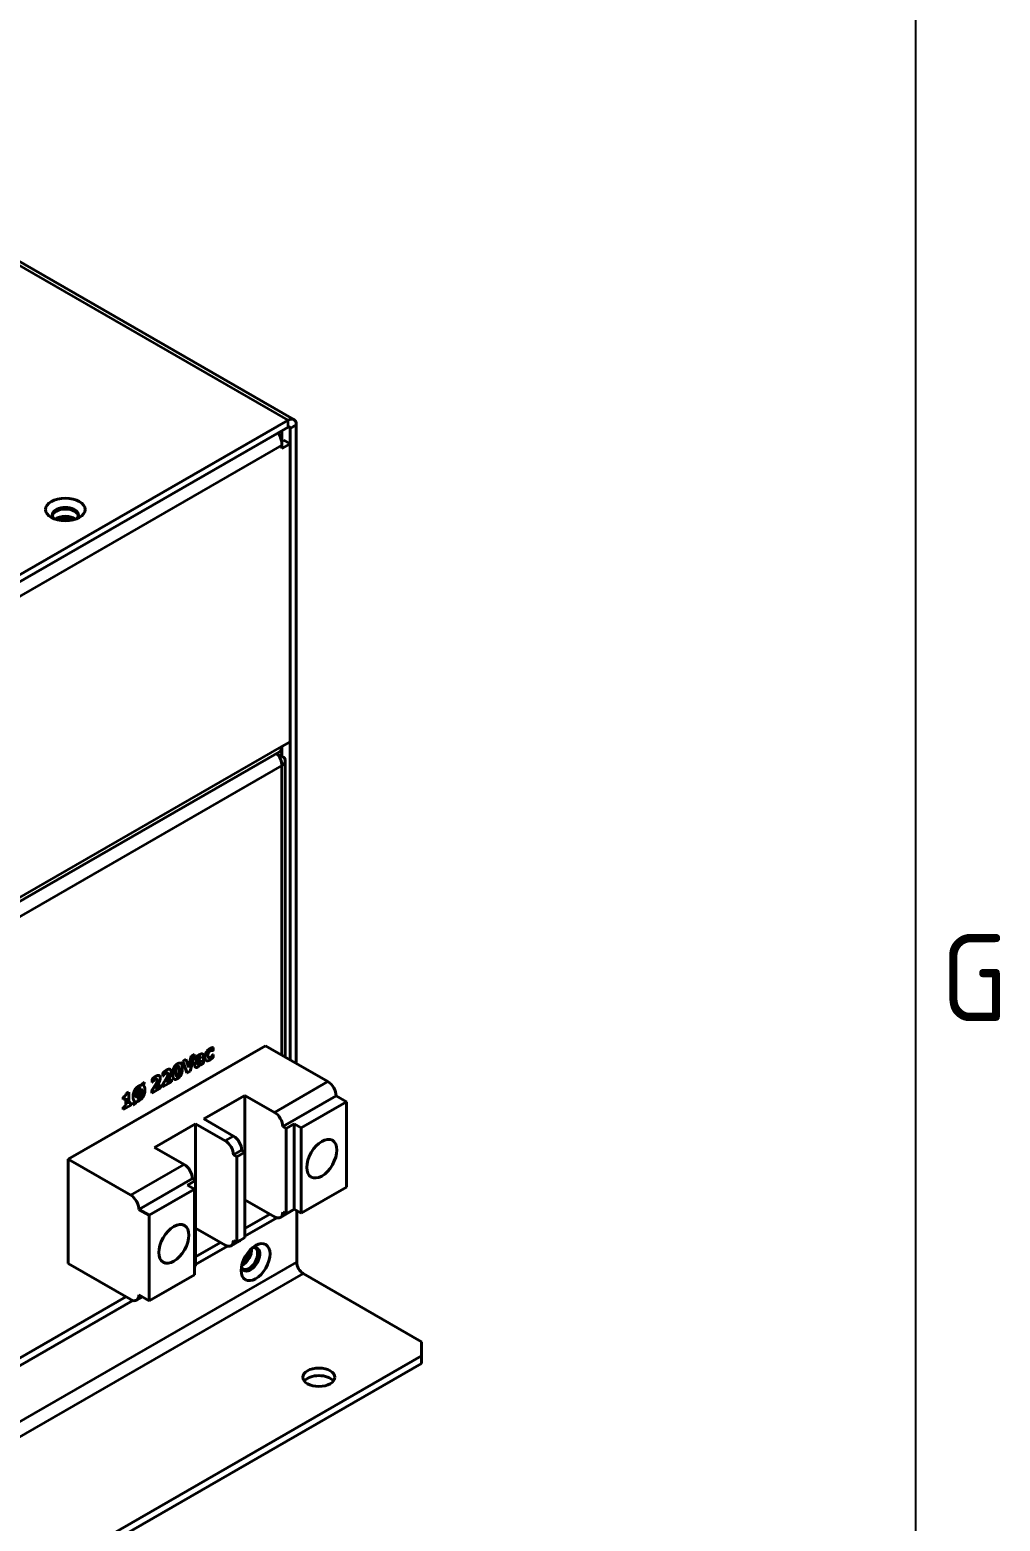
# Model space of a CAD drawing. Header units: millimetres. Extents: x 0 to 1682, y 0 to 1188.
# Drawn here: x 1581.1 to 1647.8, y 927.8 to 1030.5 of the extents above; entities that cross this region are included whole.
import ezdxf

# ---------------------------------------------------------------- set-up
doc = ezdxf.new("R2010")
doc.units = ezdxf.units.MM
doc.header["$LTSCALE"] = 2
doc.layers.get('0').update_dxf_attribs({"color": 3, "lineweight": 25})
for name, color, linetype, lineweight in [('가시적인 것(ISO)', 3, 'Continuous', 40), ('가시적인 좁은 것(ISO)', 3, 'Continuous', 35), ('경계(ISO)', 7, 'Continuous', 25)]:
    doc.layers.add(name, color=color, linetype=linetype, lineweight=lineweight)
doc.styles.add('문자 텍스트_M2B', font='isocp.shx')

# ---------------------------------------------------------------- blocks, each defined once
blk = doc.blocks.new('경계 Default Border')
at = {"layer": '경계(ISO)', "flags": 128}
blk.add_lwpolyline([(20, 20), (20, 574), (821, 574), (821, 20), (20, 20)], dxfattribs=at)
at = {"layer": '경계(ISO)', "color": 2, "insert": (821.878, 481.096), "char_height": 3, "attachment_point": 7, "style": '문자 텍스트_M2B'}
blk.add_mtext('G', dxfattribs=at)

msp = doc.modelspace()

# ---------------------------------------------------------------- linework, layer by layer
at = {"layer": '가시적인 것(ISO)'}
for p, q in [((1599.223, 1003.634), (1449.316, 1089.959)), ((1536.881, 967.924), (1598.824, 1003.594)), ((1598.824, 1003.104), (1536.881, 967.434)), ((1598.4, 1002.122), (1598.4, 1002.86)), ((1598.965, 959.536), (1598.965, 1003.022)), ((1599.39, 959.292), (1599.39, 1003.266)), ((1598.378, 1002.11), (1598.541, 1002.203)), ((1598.965, 1001.959), (1598.4, 1001.633)), ((1598.4, 1001.633), (1598.4, 1001.879)), ((1598.541, 1002.203), (1598.965, 1001.959)), ((1598.965, 1001.959), (1598.965, 981.439)), ((1598.4, 981.113), (1598.965, 981.439)), ((1598.4, 980.62), (1598.4, 981.11)), ((1598.4, 981.11), (1598.4, 981.11)), ((1598.4, 981.11), (1598.4, 981.11)), ((1598.233, 980.745), (1537.139, 945.564)), ((1598.158, 980.48), (1598.4, 980.62)), ((1598.174, 980.457), (1598.4, 980.587)), ((1598.235, 980.361), (1598.4, 980.456)), ((1598.4, 980.587), (1598.371, 980.603)), ((1598.4, 980.587), (1598.4, 980.456)), ((1598.634, 959.727), (1598.634, 980.131)), ((1583.692, 952.695), (1597.268, 960.513)), ((1593.665, 960.379), (1593.668, 960.377)), ((1593.668, 960.377), (1593.668, 960.18)), ((1597.268, 960.513), (1601.567, 958.037)), ((1591.433, 959.304), (1591.436, 959.302)), ((1591.574, 959.455), (1591.794, 959.582)), ((1591.574, 959.455), (1591.576, 959.453)), ((1591.865, 958.641), (1591.574, 959.455)), ((1591.576, 959.453), (1591.797, 959.58)), ((1591.868, 958.64), (1591.576, 959.453)), ((1591.794, 959.582), (1591.797, 959.58)), ((1591.797, 959.58), (1591.982, 959.021)), ((1591.98, 959.027), (1592.164, 959.794)), ((1591.982, 959.021), (1592.166, 959.793)), ((1592.382, 959.917), (1592.09, 958.768)), ((1592.164, 959.794), (1592.379, 959.918)), ((1592.164, 959.794), (1592.166, 959.793)), ((1592.166, 959.793), (1592.382, 959.917)), ((1592.379, 959.918), (1592.382, 959.917)), ((1592.452, 959.703), (1592.454, 959.702)), ((1592.452, 959.525), (1592.452, 959.703)), ((1592.452, 959.525), (1592.454, 959.523)), ((1592.454, 959.523), (1592.454, 959.702)), ((1592.472, 959.533), (1592.454, 959.523)), ((1592.799, 959.372), (1592.799, 959.522)), ((1592.799, 959.372), (1592.802, 959.371)), ((1592.8, 959.666), (1592.8, 959.67)), ((1592.8, 959.666), (1592.803, 959.664)), ((1592.802, 959.524), (1592.802, 959.371)), ((1593, 959.292), (1592.802, 959.178)), ((1592.803, 959.664), (1592.803, 959.668)), ((1592.943, 959.938), (1592.945, 959.937)), ((1593, 959.795), (1593, 959.292)), ((1593.187, 959.49), (1593.19, 959.488)), ((1593.64, 959.899), (1593.665, 959.913)), ((1593.64, 959.899), (1593.643, 959.897)), ((1593.668, 960.18), (1593.643, 960.165)), ((1593.643, 959.897), (1593.668, 959.912)), ((1593.665, 959.913), (1593.668, 959.912)), ((1593.668, 959.912), (1593.668, 959.714)), ((1589.959, 958.454), (1589.962, 958.452)), ((1590.202, 958.623), (1590.205, 958.621)), ((1590.202, 958.409), (1590.202, 958.623)), ((1590.202, 958.409), (1590.205, 958.407)), ((1590.205, 958.407), (1590.205, 958.621)), ((1590.222, 958.417), (1590.205, 958.407)), ((1590.702, 958.882), (1590.705, 958.88)), ((1591.865, 958.641), (1591.868, 958.64)), ((1592.09, 958.768), (1591.868, 958.64)), ((1592.456, 959.026), (1592.459, 959.024)), ((1592.799, 959.179), (1592.799, 959.252)), ((1592.799, 959.179), (1592.802, 959.178)), ((1592.802, 959.178), (1592.802, 959.256)), ((1587.68, 957.215), (1587.866, 957.322)), ((1587.683, 957.213), (1587.869, 957.32)), ((1587.866, 957.322), (1587.869, 957.32)), ((1587.869, 957.32), (1587.869, 956.508)), ((1588.394, 956.941), (1588.666, 957.578)), ((1588.669, 957.577), (1588.396, 956.937)), ((1588.457, 956.879), (1588.731, 957.52)), ((1588.763, 957.802), (1588.821, 957.938)), ((1588.763, 957.802), (1588.765, 957.801)), ((1588.765, 957.801), (1588.824, 957.936)), ((1588.821, 957.938), (1588.941, 958.007)), ((1588.821, 957.938), (1588.824, 957.936)), ((1588.824, 957.936), (1588.943, 958.005)), ((1588.943, 958.005), (1588.847, 957.78)), ((1588.849, 957.778), (1588.852, 957.777)), ((1588.941, 958.007), (1588.943, 958.005)), ((1589.438, 957.404), (1589.441, 957.402)), ((1589.438, 957.244), (1589.438, 957.404)), ((1589.438, 957.244), (1589.441, 957.242)), ((1590.065, 957.602), (1589.441, 957.242)), ((1589.441, 957.242), (1589.441, 957.402)), ((1589.459, 958.195), (1589.462, 958.193)), ((1589.459, 957.981), (1589.459, 958.195)), ((1589.459, 957.981), (1589.462, 957.979)), ((1589.462, 957.979), (1589.462, 958.193)), ((1589.478, 957.989), (1589.462, 957.979)), ((1589.705, 957.58), (1590.065, 957.787)), ((1589.709, 957.585), (1590.062, 957.788)), ((1590.062, 957.788), (1590.065, 957.787)), ((1590.065, 957.787), (1590.065, 957.602)), ((1590.182, 957.832), (1590.185, 957.83)), ((1590.182, 957.672), (1590.182, 957.832)), ((1590.182, 957.672), (1590.185, 957.67)), ((1590.808, 958.03), (1590.185, 957.67)), ((1590.185, 957.67), (1590.185, 957.83)), ((1590.449, 958.008), (1590.808, 958.215)), ((1590.452, 958.013), (1590.805, 958.216)), ((1590.805, 958.216), (1590.808, 958.215)), ((1590.808, 958.215), (1590.808, 958.03)), ((1590.988, 958.205), (1590.99, 958.203)), ((1587.48, 956.966), (1587.483, 956.965)), ((1587.48, 956.806), (1587.48, 956.966)), ((1587.48, 956.806), (1587.483, 956.805)), ((1587.48, 956.287), (1587.659, 956.39)), ((1587.48, 956.287), (1587.483, 956.286)), ((1587.48, 956.116), (1587.48, 956.287)), ((1587.483, 956.805), (1587.483, 956.965)), ((1587.662, 956.908), (1587.483, 956.805)), ((1588.043, 956.437), (1587.483, 956.115)), ((1587.483, 956.286), (1587.662, 956.389)), ((1587.483, 956.115), (1587.483, 956.286)), ((1587.659, 956.39), (1587.659, 956.906)), ((1587.659, 956.39), (1587.662, 956.389)), ((1587.662, 956.389), (1587.662, 956.908)), ((1587.68, 957.215), (1587.683, 957.213)), ((1587.869, 956.511), (1588.041, 956.61)), ((1587.869, 956.508), (1588.043, 956.608)), ((1588.041, 956.61), (1588.043, 956.608)), ((1588.043, 956.608), (1588.043, 956.437)), ((1588.172, 956.431), (1588.278, 956.677)), ((1588.172, 956.431), (1588.175, 956.43)), ((1588.175, 956.43), (1588.281, 956.676)), ((1588.292, 956.497), (1588.175, 956.43)), ((1588.274, 956.68), (1588.277, 956.678)), ((1588.36, 956.655), (1588.292, 956.497)), ((1595.854, 957.093), (1593.026, 955.464)), ((1595.854, 957.093), (1595.854, 953.181)), ((1597.89, 955.92), (1595.854, 957.093)), ((1598.456, 954.94), (1602.133, 957.058)), ((1599.729, 954.859), (1602.84, 956.65)), ((1602.133, 957.058), (1602.84, 956.65)), ((1602.84, 956.65), (1602.84, 950.764)), ((1587.48, 956.116), (1587.483, 956.115)), ((1593.026, 955.464), (1595.062, 954.291)), ((1589.631, 953.509), (1592.46, 955.138)), ((1592.46, 955.138), (1594.496, 953.965)), ((1592.46, 955.138), (1592.46, 951.227)), ((1598.456, 954.94), (1598.682, 954.81)), ((1599.248, 955.136), (1598.682, 954.81)), ((1598.682, 954.81), (1598.682, 948.924)), ((1599.729, 954.859), (1599.248, 955.136)), ((1599.248, 955.136), (1599.248, 949.249)), ((1599.729, 948.972), (1599.729, 954.859)), ((1591.668, 952.337), (1589.631, 953.509)), ((1595.062, 952.986), (1595.628, 953.311)), ((1595.854, 953.181), (1595.288, 952.855)), ((1595.854, 953.181), (1595.628, 953.311)), ((1595.854, 947.295), (1595.854, 953.181)), ((1583.692, 952.695), (1587.991, 950.219)), ((1583.692, 945.501), (1583.692, 952.695)), ((1595.288, 952.855), (1595.062, 952.986)), ((1595.288, 946.969), (1595.288, 952.855)), ((1588.557, 949.239), (1592.234, 951.357)), ((1592.46, 951.227), (1591.894, 950.901)), ((1592.234, 951.357), (1592.46, 951.227)), ((1592.46, 951.227), (1592.46, 945.34)), ((1589.264, 948.832), (1592.375, 950.624)), ((1591.894, 950.901), (1592.375, 950.624)), ((1592.375, 950.624), (1592.375, 944.738)), ((1599.729, 948.972), (1602.84, 950.764)), ((1588.557, 949.239), (1589.264, 948.832)), ((1595.854, 949.898), (1597.89, 948.726)), ((1599.258, 949.244), (1598.29, 948.686)), ((1598.682, 948.924), (1598.456, 949.054)), ((1598.682, 948.924), (1599.248, 949.249)), ((1599.248, 949.249), (1599.729, 948.972)), ((1599.418, 949.152), (1599.418, 945.598)), ((1589.264, 948.832), (1589.264, 942.946)), ((1597.566, 948.912), (1595.854, 947.926)), ((1598.039, 948.663), (1595.854, 947.405)), ((1594.496, 946.771), (1592.46, 947.944)), ((1594.172, 946.958), (1592.46, 945.972)), ((1595.461, 947.058), (1594.896, 946.732)), ((1595.062, 947.099), (1595.288, 946.969)), ((1595.288, 946.969), (1595.854, 947.295)), ((1594.645, 946.709), (1592.46, 945.45)), ((1587.991, 943.025), (1583.692, 945.501)), ((1592.375, 945.291), (1592.46, 945.34)), ((1589.264, 942.946), (1592.375, 944.738)), ((1599.87, 944.815), (1608.016, 940.124)), ((1587.667, 943.211), (1536.74, 913.885)), ((1588.139, 942.962), (1537.192, 913.624)), ((1588.793, 943.217), (1588.39, 942.986)), ((1589.264, 942.946), (1588.557, 943.353)), ((1608.016, 940.124), (1608.016, 939.146)), ((1608.016, 939.146), (1547.488, 904.29)), ((1608.016, 939.146), (1608.016, 938.623)), ((1547.488, 903.767), (1608.016, 938.623))]:
    msp.add_line(p, q, dxfattribs=at)
for centre, major_axis, ratio, start_param, end_param in [((1598.824, 1002.94), (0.399, 0.693), 0.5780931, 5.4958534, 7.0666498), ((1597.551, 1002.367), (0.599, -1.04), 0.5780931, 0.7873319, 1.573531), ((1598.824, 1002.94), (0.1, 0.173), 0.5780931, 5.4958534, 7.0666498), ((1583.494, 997.062), (0.9, 0), 0.5758617, 5.7344902, 9.9734731), ((1583.494, 996.947), (-0.9, 0), 0.5758617, 3.2522389, 6.1725391), ((1583.494, 996.947), (0.9, 0), 0.5758617, 0.1106462, 3.0309464), ((1583.494, 996.457), (-0.9, 0), 0.5758617, 3.7944368, 5.6303412), ((1583.494, 996.457), (0.648, 0), 0.5758617, 0.7299332, 2.4116594), ((1597.834, 981.439), (0.399, -0.693), 0.5780931, 0, 0.7873319), ((1597.834, 980.131), (0.399, -0.693), 0.5780931, 0.7873319, 2.0008786), ((1597.834, 980.131), (0.8, 0), 0.5758617, 5.4977871, 7.0685835), ((1601.567, 957.383), (0.399, -0.693), 0.5780931, 0.7873319, 2.3581282), ((1597.89, 955.266), (-0.399, 0.693), 0.5780931, 3.9289245, 5.4997209), ((1595.062, 953.637), (0.399, -0.693), 0.5780931, 0.7873319, 2.3581282), ((1594.496, 953.311), (0.399, -0.693), 0.5780931, 0.7873319, 2.3581282), ((1591.668, 951.683), (-0.399, 0.693), 0.5780931, 3.9289245, 5.4997209), ((1587.991, 949.565), (0.399, -0.693), 0.5780931, 0.7873319, 2.3581282), ((1597.89, 949.38), (0.399, -0.693), 0.5780931, 5.4997209, 7.0705172), ((1594.496, 947.425), (0.399, -0.693), 0.5780931, 5.4997209, 7.0705172), ((1595.062, 947.751), (0.399, -0.693), 0.5780931, 0, 0.1548585), ((1596.236, 945.808), (-0.449, -0.78), 0.5780931, 5.7442866, 9.9636767), ((1595.713, 946.11), (0.419, 0.728), 0.5780931, 3.8042379, 5.6205401), ((1596.137, 945.865), (0.419, 0.728), 0.5780931, 2.9434473, 6.4813306), ((1595.713, 946.11), (-0.324, -0.562), 0.5780931, 0.7360297, 2.4055629), ((1596.137, 945.865), (-0.449, -0.78), 0.5780931, 0.110004, 3.0315886), ((1599.87, 945.338), (0.319, -0.555), 0.5780931, 3.9289245, 5.4997209), ((1587.991, 943.679), (0.399, -0.693), 0.5780931, 5.4997209, 7.0705172), ((1600.945, 937.157), (-1.1, 0), 0.5758617, 3.5673402, 5.8574377)]:
    msp.add_ellipse(centre, major_axis=major_axis, ratio=ratio, start_param=start_param, end_param=end_param, dxfattribs=at)
for centre, major_axis, ratio in [((1583.494, 997.438), (-1.36, 0), 0.5758617), ((1601.143, 952.73), (-0.729, -1.265), 0.5780931), ((1590.961, 946.866), (-0.729, -1.265), 0.5780931), ((1596.589, 945.605), (-0.699, -1.213), 0.5780931), ((1600.945, 937.68), (1.1, 0), 0.5758617)]:
    msp.add_ellipse(centre, major_axis=major_axis, ratio=ratio, dxfattribs=at)
for points in [[(1593.206, 960.083), (1593.253, 960.156), (1593.383, 960.275), (1593.453, 960.316)], [(1593.209, 960.081), (1593.256, 960.155), (1593.386, 960.274), (1593.456, 960.314)], [(1593.453, 960.316), (1593.506, 960.346), (1593.612, 960.379), (1593.665, 960.379)], [(1593.456, 960.314), (1593.509, 960.345), (1593.614, 960.377), (1593.668, 960.377)], [(1591.214, 959.264), (1591.305, 959.317), (1591.428, 959.321), (1591.467, 959.277)], [(1592.398, 959.161), (1592.398, 959.242), (1592.455, 959.377), (1592.509, 959.437)], [(1592.401, 959.159), (1592.401, 959.241), (1592.458, 959.375), (1592.512, 959.436)], [(1592.452, 959.703), (1592.481, 959.73), (1592.613, 959.833), (1592.681, 959.872)], [(1592.454, 959.702), (1592.484, 959.728), (1592.616, 959.831), (1592.683, 959.87)], [(1592.646, 959.686), (1592.611, 959.666), (1592.516, 959.582), (1592.472, 959.533)], [(1592.509, 959.437), (1592.563, 959.499), (1592.714, 959.609), (1592.8, 959.666)], [(1592.512, 959.436), (1592.566, 959.497), (1592.716, 959.608), (1592.803, 959.664)], [(1592.602, 959.294), (1592.602, 959.329), (1592.631, 959.389), (1592.658, 959.414)], [(1592.699, 959.259), (1592.651, 959.232), (1592.602, 959.242), (1592.602, 959.294)], [(1592.803, 959.668), (1592.803, 959.729), (1592.725, 959.731), (1592.646, 959.686)], [(1592.658, 959.414), (1592.688, 959.445), (1592.751, 959.489), (1592.802, 959.524)], [(1592.683, 959.87), (1592.848, 959.965), (1593, 959.925), (1593, 959.795)], [(1592.696, 959.26), (1592.722, 959.276), (1592.777, 959.335), (1592.799, 959.372)], [(1592.802, 959.371), (1592.78, 959.333), (1592.725, 959.274), (1592.699, 959.259)], [(1592.8, 959.67), (1592.8, 959.713), (1592.78, 959.726)], [(1593.098, 959.718), (1593.098, 959.824), (1593.156, 960.006), (1593.206, 960.083)], [(1593.101, 959.716), (1593.101, 959.823), (1593.159, 960.005), (1593.209, 960.081)], [(1593.202, 959.482), (1593.154, 959.503), (1593.101, 959.618), (1593.101, 959.716)], [(1593.461, 959.537), (1593.382, 959.492), (1593.251, 959.462), (1593.202, 959.482)], [(1593.465, 960.154), (1593.389, 960.11), (1593.305, 959.939), (1593.305, 959.834)], [(1593.305, 959.834), (1593.305, 959.723), (1593.394, 959.664), (1593.469, 959.707)], [(1593.352, 959.692), (1593.396, 959.668), (1593.466, 959.709)], [(1593.583, 959.627), (1593.554, 959.6), (1593.503, 959.562), (1593.461, 959.537)], [(1593.575, 960.184), (1593.553, 960.186), (1593.499, 960.174), (1593.465, 960.154)], [(1593.466, 959.709), (1593.504, 959.731), (1593.56, 959.783), (1593.581, 959.809)], [(1593.469, 959.707), (1593.507, 959.729), (1593.563, 959.781), (1593.584, 959.807)], [(1593.643, 960.165), (1593.63, 960.171), (1593.596, 960.183), (1593.575, 960.184)], [(1593.581, 959.809), (1593.601, 959.834), (1593.63, 959.881), (1593.64, 959.899)], [(1593.668, 959.714), (1593.651, 959.695), (1593.606, 959.647), (1593.583, 959.627)], [(1593.584, 959.807), (1593.603, 959.832), (1593.632, 959.879), (1593.643, 959.897)], [(1589.459, 958.195), (1589.495, 958.235), (1589.648, 958.365), (1589.718, 958.405)], [(1589.462, 958.193), (1589.498, 958.234), (1589.65, 958.363), (1589.721, 958.404)], [(1589.721, 958.404), (1589.872, 958.491), (1590.028, 958.424), (1590.028, 958.284)], [(1590.028, 958.284), (1590.028, 958.197), (1589.957, 957.989), (1589.875, 957.847)], [(1590.202, 958.623), (1590.238, 958.663), (1590.391, 958.793), (1590.462, 958.833)], [(1590.205, 958.621), (1590.241, 958.662), (1590.394, 958.791), (1590.464, 958.832)], [(1590.302, 958.518), (1590.273, 958.486), (1590.232, 958.431), (1590.222, 958.417)], [(1590.422, 958.62), (1590.39, 958.601), (1590.332, 958.549), (1590.302, 958.518)], [(1590.556, 958.555), (1590.556, 958.624), (1590.485, 958.656), (1590.422, 958.62)], [(1590.435, 958.238), (1590.497, 958.349), (1590.553, 958.496), (1590.553, 958.557)], [(1590.438, 958.236), (1590.5, 958.348), (1590.556, 958.495), (1590.556, 958.555)], [(1590.619, 958.275), (1590.567, 958.186), (1590.47, 958.039), (1590.449, 958.008)], [(1590.464, 958.832), (1590.616, 958.919), (1590.771, 958.853), (1590.771, 958.712)], [(1590.553, 958.557), (1590.553, 958.62), (1590.523, 958.639)], [(1590.771, 958.712), (1590.771, 958.625), (1590.7, 958.417), (1590.619, 958.275)], [(1590.884, 958.567), (1590.884, 958.697), (1590.919, 958.902), (1590.959, 958.992)], [(1590.958, 958.229), (1590.919, 958.271), (1590.884, 958.44), (1590.884, 958.567)], [(1590.887, 958.565), (1590.887, 958.696), (1590.922, 958.9), (1590.962, 958.99)], [(1590.961, 958.227), (1590.922, 958.269), (1590.887, 958.438), (1590.887, 958.565)], [(1590.959, 958.992), (1590.999, 959.08), (1591.125, 959.216), (1591.211, 959.266)], [(1590.962, 958.99), (1591.002, 959.078), (1591.127, 959.214), (1591.214, 959.264)], [(1591.101, 958.688), (1591.101, 958.87), (1591.153, 959.048), (1591.214, 959.083)], [(1591.214, 958.424), (1591.153, 958.389), (1591.101, 958.508), (1591.101, 958.688)], [(1591.151, 958.417), (1591.175, 958.405), (1591.211, 958.425)], [(1591.211, 958.425), (1591.272, 958.46), (1591.324, 958.64), (1591.324, 958.82)], [(1591.214, 959.083), (1591.275, 959.118), (1591.327, 959.001), (1591.327, 958.819)], [(1591.327, 958.819), (1591.327, 958.638), (1591.275, 958.459), (1591.214, 958.424)], [(1591.466, 958.517), (1591.428, 958.431), (1591.303, 958.294), (1591.214, 958.243)], [(1591.541, 958.942), (1591.541, 958.815), (1591.506, 958.604), (1591.466, 958.517)], [(1591.467, 959.277), (1591.506, 959.235), (1591.541, 959.065), (1591.541, 958.942)], [(1592.598, 959.04), (1592.513, 958.991), (1592.401, 959.059), (1592.401, 959.159)], [(1592.721, 959.142), (1592.694, 959.112), (1592.644, 959.067), (1592.598, 959.04)], [(1592.802, 959.256), (1592.781, 959.224), (1592.749, 959.174), (1592.721, 959.142)], [(1588.151, 956.993), (1588.151, 957.229), (1588.369, 957.63), (1588.561, 957.74)], [(1588.153, 956.991), (1588.153, 957.227), (1588.372, 957.628), (1588.564, 957.739)], [(1588.369, 957.116), (1588.369, 957.204), (1588.402, 957.35), (1588.43, 957.405)], [(1588.43, 957.405), (1588.459, 957.464), (1588.525, 957.534), (1588.565, 957.557)], [(1588.561, 957.74), (1588.616, 957.772), (1588.717, 957.803), (1588.763, 957.802)], [(1588.564, 957.739), (1588.619, 957.771), (1588.72, 957.802), (1588.765, 957.801)], [(1588.565, 957.557), (1588.591, 957.573), (1588.647, 957.585), (1588.669, 957.577)], [(1588.698, 957.057), (1588.725, 957.114), (1588.756, 957.253), (1588.756, 957.342)], [(1588.759, 957.34), (1588.759, 957.251), (1588.728, 957.113), (1588.701, 957.055)], [(1588.731, 957.52), (1588.744, 957.494), (1588.759, 957.394), (1588.759, 957.34)], [(1588.847, 957.78), (1588.908, 957.747), (1588.975, 957.588), (1588.975, 957.464)], [(1588.847, 957.78), (1588.848, 957.779), (1588.849, 957.778)], [(1588.975, 957.464), (1588.975, 957.353), (1588.922, 957.132), (1588.87, 957.034)], [(1589.438, 957.404), (1589.518, 957.523), (1589.644, 957.724), (1589.692, 957.81)], [(1589.441, 957.402), (1589.52, 957.521), (1589.647, 957.723), (1589.694, 957.808)], [(1589.559, 958.09), (1589.53, 958.058), (1589.489, 958.003), (1589.478, 957.989)], [(1589.679, 958.192), (1589.646, 958.173), (1589.588, 958.121), (1589.559, 958.09)], [(1589.813, 958.127), (1589.813, 958.196), (1589.742, 958.228), (1589.679, 958.192)], [(1589.692, 957.81), (1589.754, 957.921), (1589.81, 958.068), (1589.81, 958.129)], [(1589.694, 957.808), (1589.757, 957.919), (1589.813, 958.067), (1589.813, 958.127)], [(1589.875, 957.847), (1589.824, 957.758), (1589.727, 957.611), (1589.705, 957.58)], [(1589.81, 958.129), (1589.81, 958.192), (1589.78, 958.211)], [(1590.182, 957.832), (1590.261, 957.951), (1590.387, 958.152), (1590.435, 958.238)], [(1590.185, 957.83), (1590.264, 957.949), (1590.39, 958.151), (1590.438, 958.236)], [(1590.988, 958.205), (1590.972, 958.214), (1590.958, 958.229)], [(1591.214, 958.243), (1591.124, 958.191), (1591, 958.185), (1590.961, 958.227)], [(1587.48, 956.966), (1587.519, 956.989), (1587.597, 957.045), (1587.62, 957.072)], [(1587.483, 956.965), (1587.522, 956.987), (1587.6, 957.044), (1587.623, 957.07)], [(1587.62, 957.072), (1587.647, 957.103), (1587.677, 957.174), (1587.68, 957.215)], [(1587.623, 957.07), (1587.65, 957.101), (1587.68, 957.172), (1587.683, 957.213)], [(1588.281, 956.676), (1588.22, 956.708), (1588.153, 956.867), (1588.153, 956.991)], [(1588.564, 956.716), (1588.508, 956.684), (1588.404, 956.653), (1588.36, 956.655)], [(1588.396, 956.937), (1588.383, 956.967), (1588.369, 957.056), (1588.369, 957.116)], [(1588.565, 956.898), (1588.534, 956.881), (1588.481, 956.871), (1588.457, 956.879)], [(1588.562, 956.9), (1588.6, 956.922), (1588.672, 957.004), (1588.698, 957.057)], [(1588.87, 957.034), (1588.815, 956.933), (1588.661, 956.772), (1588.564, 956.716)], [(1588.701, 957.055), (1588.675, 957.002), (1588.602, 956.92), (1588.565, 956.898)]]:
    msp.add_open_spline(points, degree=2, dxfattribs=at)
for points, knots in [([(1591.211, 959.266), (1591.303, 959.318), (1591.403, 959.321), (1591.433, 959.304)], [0, 0, 0, 1, 1.6402129, 1.6402129, 1.6402129]), ([(1592.681, 959.872), (1592.846, 959.967), (1592.933, 959.944), (1592.943, 959.938)], [0, 0, 0, 1, 1.1527849, 1.1527849, 1.1527849]), ([(1593.187, 959.49), (1593.148, 959.512), (1593.098, 959.619), (1593.098, 959.718)], [0.1280743, 0.1280743, 0.1280743, 1, 2, 2, 2]), ([(1589.718, 958.405), (1589.87, 958.492), (1589.953, 958.457), (1589.959, 958.454)], [0, 0, 0, 1, 1.076026, 1.076026, 1.076026]), ([(1590.462, 958.833), (1590.613, 958.921), (1590.697, 958.885), (1590.702, 958.882)], [0, 0, 0, 1, 1.076026, 1.076026, 1.076026]), ([(1591.324, 958.82), (1591.324, 959.002), (1591.289, 959.083), (1591.275, 959.091)], [0, 0, 0, 1, 1.3655166, 1.3655166, 1.3655166]), ([(1592.456, 959.026), (1592.455, 959.026), (1592.398, 959.06), (1592.398, 959.161)], [0.9855222, 0.9855222, 0.9855222, 1, 2, 2, 2]), ([(1592.619, 959.24), (1592.621, 959.239), (1592.648, 959.233), (1592.696, 959.26)], [0.8906162, 0.8906162, 0.8906162, 1, 2, 2, 2]), ([(1588.756, 957.342), (1588.756, 957.396), (1588.742, 957.492), (1588.73, 957.518)], [0, 0, 0, 1, 1.9274855, 1.9274855, 1.9274855]), ([(1588.274, 956.68), (1588.216, 956.713), (1588.151, 956.869), (1588.151, 956.993)], [0.0339554, 0.0339554, 0.0339554, 1, 2, 2, 2]), ([(1588.457, 956.88), (1588.48, 956.873), (1588.531, 956.882), (1588.562, 956.9)], [0.0628162, 0.0628162, 0.0628162, 1, 2, 2, 2])]:
    msp.add_open_spline(points, degree=2, knots=knots, dxfattribs=at)
at = {"layer": '가시적인 좁은 것(ISO)'}
for p, q in [((1598.824, 1003.594), (1448.917, 1089.92)), ((1598.824, 1003.104), (1598.824, 1003.594)), ((1598.965, 1003.022), (1598.823, 1003.104)), ((1599.39, 1003.266), (1598.965, 1003.022)), ((1598.4, 1001.879), (1537.306, 966.697)), ((1537.306, 945.931), (1598.4, 981.113)), ((1598.4, 979.805), (1537.306, 944.623)), ((1598.4, 959.862), (1598.4, 979.805)), ((1593.453, 960.316), (1593.456, 960.314)), ((1592.509, 959.437), (1592.512, 959.436)), ((1592.681, 959.872), (1592.683, 959.87)), ((1592.8, 959.67), (1592.803, 959.668)), ((1593.098, 959.718), (1593.101, 959.716)), ((1593.206, 960.083), (1593.209, 960.081)), ((1593.466, 959.709), (1593.469, 959.707)), ((1593.581, 959.809), (1593.584, 959.807)), ((1589.718, 958.405), (1589.721, 958.404)), ((1590.462, 958.833), (1590.464, 958.832)), ((1590.553, 958.557), (1590.556, 958.555)), ((1590.884, 958.567), (1590.887, 958.565)), ((1590.959, 958.992), (1590.962, 958.99)), ((1591.211, 959.266), (1591.214, 959.264)), ((1591.211, 958.425), (1591.214, 958.424)), ((1591.324, 958.82), (1591.327, 958.819)), ((1592.398, 959.161), (1592.401, 959.159)), ((1592.696, 959.26), (1592.699, 959.259)), ((1588.561, 957.74), (1588.564, 957.739)), ((1588.756, 957.342), (1588.759, 957.34)), ((1589.692, 957.81), (1589.694, 957.808)), ((1589.81, 958.129), (1589.813, 958.127)), ((1590.435, 958.238), (1590.438, 958.236)), ((1590.958, 958.229), (1590.961, 958.227)), ((1597.89, 955.92), (1601.567, 958.037)), ((1587.62, 957.072), (1587.623, 957.07)), ((1588.151, 956.993), (1588.153, 956.991)), ((1588.562, 956.9), (1588.565, 956.898)), ((1588.698, 957.057), (1588.701, 957.055)), ((1594.496, 953.965), (1595.062, 954.291)), ((1587.991, 950.219), (1591.668, 952.337)), ((1537.192, 909.765), (1599.418, 945.598)), ((1599.87, 944.815), (1537.645, 908.981))]:
    msp.add_line(p, q, dxfattribs=at)

# ---------------------------------------------------------------- block references
at = {"xscale": 2, "yscale": 2, "zscale": 2}
msp.add_blockref('경계 Default Border', (0, 0), dxfattribs=at)

doc.saveas('drawing.dxf')
